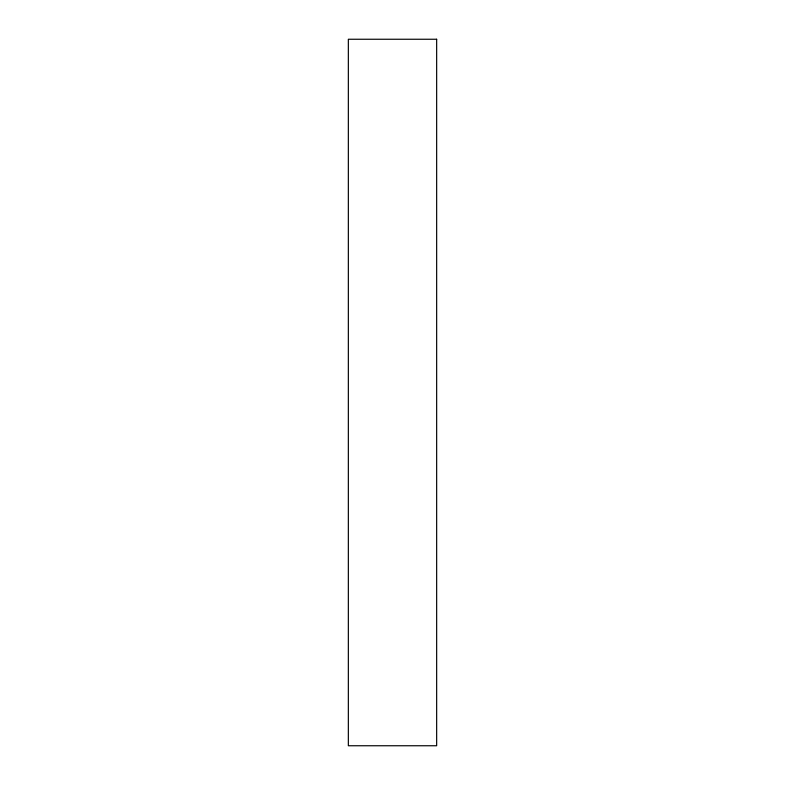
<?xml version="1.0" encoding="UTF-8"?>
<svg xmlns="http://www.w3.org/2000/svg" width="785" height="785" viewBox="0 0 785 785"><rect width="100%" height="100%" fill="white"/><g stroke="black" fill="none" stroke-linecap="round" stroke-linejoin="round"><path stroke-width="1.18" d="M436.656 39.25L348.344 39.25L348.344 745.75L436.656 745.75L436.656 39.25"/></g></svg>
